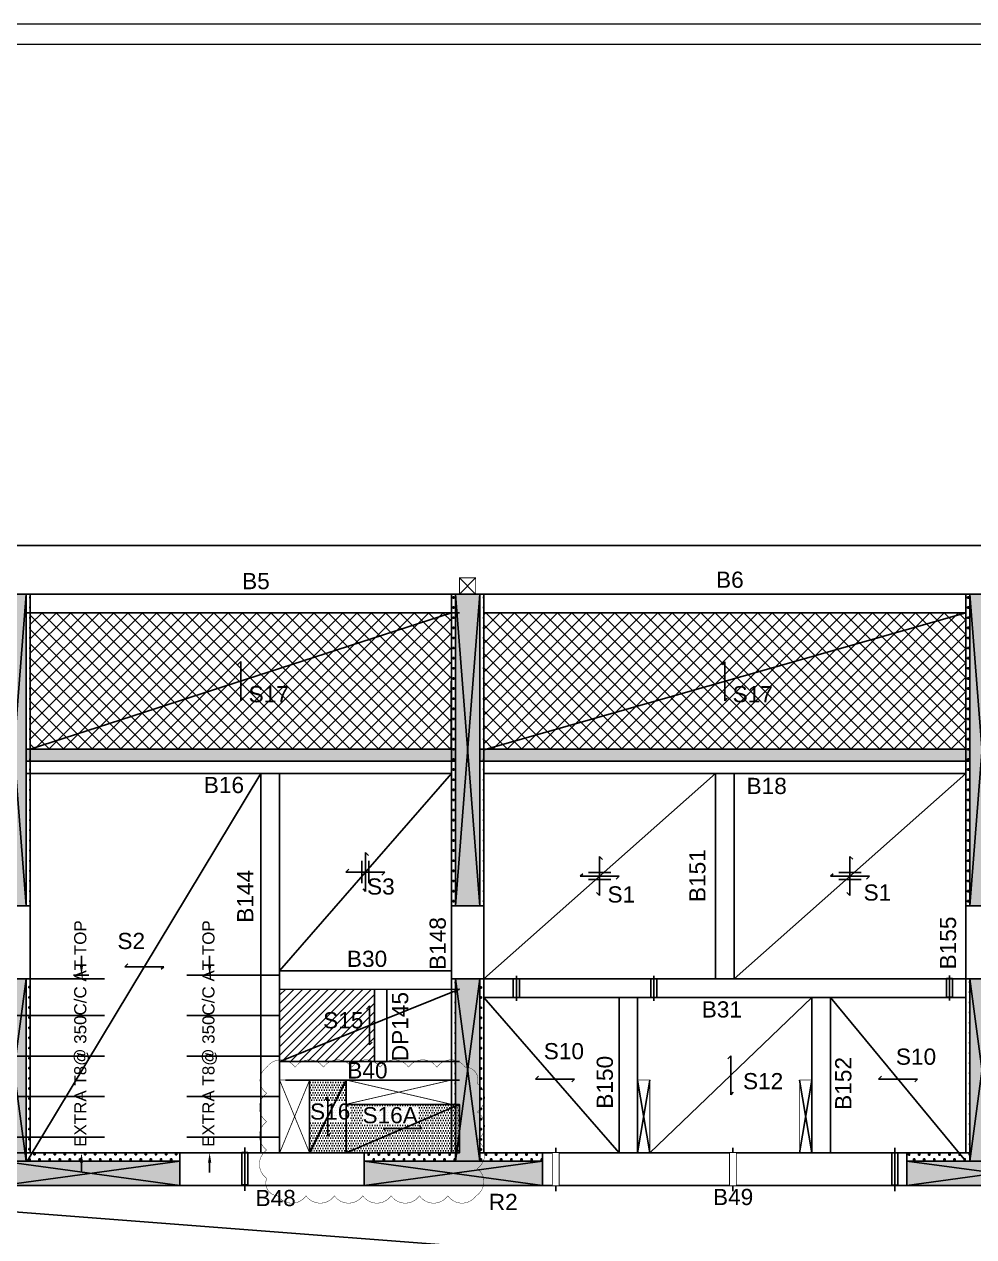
# Model space of a CAD drawing. Header units: metres. Extents: x 1798258 to 2151262, y -74142 to -14742.
# Drawn here: x 1823851 to 1835573, y -29711 to -14742 of the extents above; entities that cross this region are included whole.
import ezdxf
from ezdxf.enums import TextEntityAlignment as Align
from ezdxf.lldxf.tags import DXFTag

# ---------------------------------------------------------------- set-up
doc = ezdxf.new("R2010")
doc.units = ezdxf.units.M
doc.header["$MEASUREMENT"] = 0
doc.linetypes.add('ACAD_ISO02W100', pattern=[15, 12, -3])
for name, color, linetype in [('JW_  BAR', 221, 'Continuous'), ('JW_  BEAM', 4, 'Continuous'), ('JW_  BEAM NO', 21, 'Continuous'), ('JW_  COL', 221, 'Continuous'), ('JW_  COLFILL', 25, 'Continuous'), ('JW_  SLAB MARK', 3, 'Continuous'), ('JW_COLRED', 1, 'Continuous'), ('JW_CUTOUT', 31, 'ACAD_ISO02W100')]:
    doc.layers.add(name, color=color, linetype=linetype)
doc.layers.add('JW_  TEMPLATE', color=7, linetype='Continuous', lineweight=0)
doc.styles.add('ROMANS', font='arial.ttf')
doc.styles.add('SC-BBS1', font='SansSerif')
tags = doc.linetypes.add('HIDDEN', pattern=[0.375, 0.25, -0.125]).pattern_tags.tags
tags[6:7] = [DXFTag(74, 4), DXFTag(75, 0), DXFTag(340, '0'), DXFTag(46, 1.0), DXFTag(50, 0.0), DXFTag(44, 0.0), DXFTag(45, 0.0)]
tags[4:5] = [DXFTag(74, 4), DXFTag(75, 0), DXFTag(340, '0'), DXFTag(46, 1.0), DXFTag(50, 0.0), DXFTag(44, 0.0), DXFTag(45, 0.0)]
doc.dimstyles.new('100mm', dxfattribs={"dimscale": 100, "dimtxt": 1.5, "dimasz": 1.2, "dimexe": 1, "dimexo": 1, "dimgap": 0.09, "dimtad": 0, "dimdec": 0, "dimzin": 0, "dimdsep": 46, "dimtxsty": 'ROMANS', "dimcen": 0.09, "dimclrd": 8, "dimclre": 8, "dimclrt": 2, "dimadec": 0, "dimazin": 0, "dimtfac": 1, "dimtdec": 0, "dimtofl": 0, "dimtmove": 0, "dimatfit": 3, "dimfxl": 1, "dimtolj": 1, "dimtzin": 0, "dimarcsym": 0})
pattern_1 = [(0, (-1187600.44, 53118.75), (62.5, 62.5), [31.25, -93.75]), (90, (-1187584.814, 53103.12), (-62.5, 62.5), [31.25, -93.75])]
pattern_2 = [(0, (-1187650.856, 53116.09), (62.5, 62.5), [31.25, -93.75]), (90, (-1187635.23, 53100.47), (-62.5, 62.5), [31.25, -93.75])]
pattern_3 = [(0, (-1171300.855, 53118.75), (62.5, 62.5), [31.25, -93.75]), (90, (-1171285.23, 53103.12), (-62.5, 62.5), [31.25, -93.75])]

# ---------------------------------------------------------------- blocks, each defined once
blk = doc.blocks.new('sd1')
at = {"layer": 'JW_  SLAB MARK'}
for p, q in [((1.53, 10.54), (0, 12.23)), ((0, 12.23), (0, -12.23)), ((-12.23, 0), (-10.32, 1.89)), ((12.23, 0), (-12.23, 0)), ((-2.19, 6.99), (-2.19, -6.99)), ((2.3, 6.99), (2.3, -6.99)), ((10.54, -1.89), (12.23, 0)), ((0, -12.23), (-1.89, -10.32))]:
    blk.add_line(p, q, dxfattribs=at)
blk = doc.blocks.new('A$C388C335B')
at = {"layer": 'JW_  SLAB MARK'}
for p, q in [((-311, 0), (-262, 48)), ((311, 0), (-311, 0)), ((268, -39), (311, 0))]:
    blk.add_line(p, q, dxfattribs=at)
blk = doc.blocks.new('sd3')
at = {"layer": 'JW_  SLAB MARK', "xscale": 0.0393700787390117, "yscale": 0.0393700787390117, "zscale": 0.0393700787390117}
blk.add_blockref('A$C388C335B', (0, 0), dxfattribs=at)
blk = doc.blocks.new('00 JW_ COLUMN')
at = {"layer": 'JW_  COL'}
for p, q in [((0, 1), (1, 0)), ((0, 0), (1, 1))]:
    blk.add_line(p, q, dxfattribs=at)
at = {"layer": 'JW_  COL', "color": 221}
blk.add_lwpolyline([(0, 0), (1, 0), (1, 1), (0, 1)], close=True, dxfattribs=at)
at = {"layer": 'JW_  COLFILL'}
blk.add_trace([(1, 1), (0, 1), (1, 0), (0, 0)], dxfattribs=at)
blk = doc.blocks.new('zw$3C9F')
at = {"layer": 'JW_COLRED'}
h = blk.add_hatch(dxfattribs=at)
h.set_pattern_fill('CROSS', color=256, scale=250)
h.set_pattern_definition([(0, (-1176900.855, 53118.75), (62.5, 62.5), [31.25, -93.75]), (90, (-1176885.23, 53103.12), (-62.5, 62.5), [31.25, -93.75])])
edge = h.paths.add_edge_path()
edge.add_line((21250, 19005), (21300, 19005))
edge.add_line((21300, 19005), (21300, 15155))
edge.add_line((21300, 15155), (21250, 15155))
edge.add_line((21250, 15157), (21250, 19005))
h = blk.add_hatch(dxfattribs=at)
h.set_pattern_fill('CROSS', color=256, scale=250)
h.set_pattern_definition(pattern_3)
h.paths.add_polyline_path([(26550, 15157), (26500, 15157), (26500, 19005), (26550, 19005)])
h = blk.add_hatch(dxfattribs=at)
h.set_pattern_fill('CROSS', color=256, scale=250)
h.set_pattern_definition(pattern_3)
edge = h.paths.add_edge_path()
edge.add_line((26850, 19005), (26900, 19005))
edge.add_line((26900, 19005), (26900, 15155))
edge.add_line((26900, 15155), (26850, 15155))
edge.add_line((26850, 15157), (26850, 19005))
h = blk.add_hatch(dxfattribs=at)
h.set_pattern_fill('CROSS', color=256, scale=250)
h.set_pattern_definition([(0, (-1164950.855, 53118.75), (62.5, 62.5), [31.25, -93.75]), (90, (-1164935.23, 53103.12), (-62.5, 62.5), [31.25, -93.75])])
h.paths.add_polyline_path([(32900, 15157), (32850, 15157), (32850, 19005), (32900, 19005)])
h = blk.add_hatch(dxfattribs=at)
h.set_pattern_fill('CROSS', color=256, scale=250)
h.set_pattern_definition(pattern_1)
h.paths.add_polyline_path([(21251, 14257), (21300, 14257), (21300, 12105), (21251, 12105)])
h = blk.add_hatch(dxfattribs=at)
h.set_pattern_fill('CROSS', color=256, scale=250)
h.set_pattern_definition(pattern_2)
h.paths.add_polyline_path([(26550, 14257), (26500, 14257), (26500, 12107), (26550, 12107)])
h = blk.add_hatch(dxfattribs=at)
h.set_pattern_fill('CROSS', color=256, scale=250)
h.set_pattern_definition(pattern_2)
edge = h.paths.add_edge_path()
edge.add_line((26850, 12103), (26850, 14255))
edge.add_line((26850, 14255), (26900, 14255))
edge.add_line((26900, 14255), (26900, 12107))
edge.add_line((26900, 12107), (26850, 12107))
h = blk.add_hatch(dxfattribs=at)
h.set_pattern_fill('CROSS', color=256, scale=250)
h.set_pattern_definition([(0, (-1187550.55, 53118.8), (62.5, 62.5), [31.25, -93.75]), (90, (-1187534.924, 53103.174), (-62.5, 62.5), [31.25, -93.75])])
h.paths.add_polyline_path([(32900, 14257), (32850, 14257), (32850, 12107), (32900, 12107)])
h = blk.add_hatch(dxfattribs=at)
h.set_pattern_fill('CROSS', color=256, scale=250)
h.set_pattern_definition(pattern_1)
h.paths.add_polyline_path([(21251, 12105), (23150, 12105), (23150, 12005), (21251, 12005)])
h = blk.add_hatch(dxfattribs=at)
h.set_pattern_fill('CROSS', color=256, scale=250)
h.set_pattern_definition([(0, (-1188725.58, 53116.09), (62.5, 62.5), [31.25, -93.75]), (90, (-1188709.955, 53100.47), (-62.5, 62.5), [31.25, -93.75])])
edge = h.paths.add_edge_path()
edge.add_line((25425, 12007), (25425, 12107))
edge.add_line((25425, 12107), (26550, 12107))
edge.add_line((26550, 12107), (26550, 12007))
edge.add_line((26550, 12007), (25425, 12007))
h = blk.add_hatch(dxfattribs=at)
h.set_pattern_fill('CROSS', color=256, scale=250)
h.set_pattern_definition(pattern_2)
edge = h.paths.add_edge_path()
edge.add_line((26851, 12007), (26850, 12107))
edge.add_line((26850, 12107), (27625, 12107))
edge.add_line((27625, 12107), (27625, 12007))
edge.add_line((27625, 12007), (26850, 12007))
h = blk.add_hatch(dxfattribs=at)
h.set_pattern_fill('CROSS', color=256, scale=250, angle=180)
h.set_pattern_definition([(0, (-1185679.22, 53116.09), (62.5, 62.5), [31.25, -93.75]), (90, (-1185663.596, 53100.47), (-62.5, 62.5), [31.25, -93.75])])
edge = h.paths.add_edge_path()
edge.add_line((32900, 12007), (32900, 12107))
edge.add_line((32900, 12107), (32125, 12107))
edge.add_line((32125, 12107), (32125, 12007))
edge.add_line((32125, 12007), (32900, 12007))
for points, elevation in [([(21250, 19007), (21300, 19007), (21300, 15157), (21250, 15157)], 60086), ([(26550, 15157), (26500, 15157), (26500, 19007), (26550, 19007)], 60086), ([(26850, 19007), (26900, 19007), (26900, 15157), (26850, 15157)], 60086), ([(32900, 15157), (32850, 15157), (32850, 19007), (32900, 19007)], 60086), ([(21251, 14257), (21300, 14257), (21300, 12107), (21251, 12107)], 60086), ([(26550, 14257), (26500, 14257), (26500, 12107), (26550, 12107)], 60086), ([(26850, 14257), (26900, 14257), (26900, 12107), (26850, 12107)], 119241), ([(32900, 14257), (32850, 14257), (32850, 12107), (32900, 12107)], 185828), ([(21251, 12107), (23150, 12107), (23150, 12007), (21251, 12007)], 205657), ([(25425, 12107), (26550, 12107), (26550, 12007), (25425, 12007)], 60086), ([(26850, 12107), (27625, 12107), (27625, 12007), (26850, 12007)], 60086), ([(32900, 12107), (32125, 12107), (32125, 12007), (32900, 12007)], 60086)]:
    blk.add_lwpolyline(points, close=True, dxfattribs=dict(at, elevation=elevation))
at = {"yscale": 300, "zscale": 6186.143665168785}
for p, xscale in [((27625, 11707, 60086), -2200), ((32125, 11707, 60086), 2200)]:
    blk.add_blockref('00 JW_ COLUMN', p, dxfattribs=dict(at, xscale=xscale))
at = {"layer": 'JW_COLRED', "zscale": 300.717891342123, "rotation": 180}
for p, xscale, yscale in [((21250, 19007, 60086), 300, 3850), ((26850, 19007, 60086), 300, 3850), ((33200, 19007, 60086), 300, 3850), ((20951, 14257, 60086), -300, 2250), ((26550, 14257, 60086), -300, 2250), ((33200, 14257, 185828), 300, 2250)]:
    blk.add_blockref('00 JW_ COLUMN', p, dxfattribs=dict(at, xscale=xscale, yscale=yscale))
at = {"layer": 'JW_COLRED', "xscale": -2200, "yscale": 300, "zscale": 2199.967606666149}
blk.add_blockref('00 JW_ COLUMN', (23150, 11707, 60086), dxfattribs=at)
blk = doc.blocks.new('*D51')
at = {"color": 8, "lineweight": -2, "transparency": 16777216}
for p, q in [((1824558, -26362), (1824558, -26242)), ((1824650, -26482), (1824458, -26482)), ((1823698, -28677), (1824658, -28677)), ((1824558, -28797), (1824558, -28917))]:
    blk.add_line(p, q, dxfattribs=at)
at = {"color": 8, "linetype": 'Continuous', "transparency": 16777216}
for points in [[(1824538, -26362), (1824578, -26362), (1824558, -26482)], [(1824538, -28797), (1824578, -28797), (1824558, -28677)]]:
    blk.add_solid(points, dxfattribs=at)
at = {"layer": 'Defpoints', "color": 0, "linetype": 'Continuous', "transparency": 16777216}
for p in [(1824750, -26482), (1823598, -28677, 0), (1824558, -28677)]:
    blk.add_point(p, dxfattribs=at)
at = {"color": 2, "linetype": 'Continuous', "transparency": 16777216, "insert": (1824558, -27203), "char_height": 150, "attachment_point": 5, "rotation": 90, "style": 'ROMANS'}
blk.add_mtext('\\A1;EXTRA T8@ 350C/C AT TOP', dxfattribs=at)
blk = doc.blocks.new('*D52')
at = {"color": 8, "lineweight": -2, "transparency": 16777216}
for p, q in [((1826140, -26362), (1826140, -26242)), ((1826048, -26482), (1826240, -26482)), ((1827000, -28677), (1826040, -28677)), ((1826140, -28797), (1826140, -28917))]:
    blk.add_line(p, q, dxfattribs=at)
at = {"color": 8, "linetype": 'Continuous', "transparency": 16777216}
for points in [[(1826120, -26362), (1826160, -26362), (1826140, -26482)], [(1826120, -28797), (1826160, -28797), (1826140, -28677)]]:
    blk.add_solid(points, dxfattribs=at)
at = {"layer": 'Defpoints', "color": 0, "linetype": 'Continuous', "transparency": 16777216}
for p in [(1825948, -26482), (1826140, -28677), (1827100, -28677, 0)]:
    blk.add_point(p, dxfattribs=at)
at = {"color": 2, "linetype": 'Continuous', "transparency": 16777216, "insert": (1826140, -27203), "char_height": 150, "attachment_point": 5, "rotation": 90, "style": 'ROMANS'}
blk.add_mtext('\\A1;EXTRA T8@ 350C/C AT TOP', dxfattribs=at)
blk = doc.blocks.new('HG')
at = {"layer": 'JW_CUTOUT', "linetype": 'Continuous', "ltscale": 50}
for p, q in [((1829424, 478423, 116860), (1829224, 478223, 116860)), ((1829224, 478423, 116860), (1829424, 478223, 116860)), ((1831574, 471323, 116860), (1831424, 472223, 116860)), ((1831573, 472223, 116860), (1831424, 471323, 116860)), ((1833574, 471323, 116860), (1833424, 472223, 116860)), ((1833573, 472223, 116860), (1833424, 471323, 116860))]:
    blk.add_line(p, q, dxfattribs=at)
at = {"layer": 'JW_CUTOUT', "linetype": 'Continuous', "ltscale": 50, "const_width": 10, "elevation": 116860}
for points in [[(1829424, 478223), (1829424, 478423), (1829224, 478423), (1829224, 478223)], [(1827004, 472223), (1827374, 472223), (1827374, 471323), (1827004, 471323)], [(1827824, 472224), (1829124, 472224), (1829124, 471924), (1827824, 471924)], [(1831424, 472223), (1831424, 471323), (1831574, 471323), (1831574, 472223)], [(1833424, 472223), (1833424, 471323), (1833574, 471323), (1833574, 472223)]]:
    blk.add_lwpolyline(points, close=True, dxfattribs=at)
for points in [[(1827374, 471323), (1827004, 472223)], [(1827374, 472223), (1827004, 471323)], [(1829124, 471924), (1827824, 472224)], [(1827824, 471924), (1829124, 472223)]]:
    blk.add_lwpolyline(points, dxfattribs=at)
blk = doc.blocks.new('*E59')
at = {"linetype": 'ByBlock'}
blk.add_wipeout([(-1, 0.5), (0, 0.5), (0, -0.5), (-1, -0.5)], dxfattribs=at)
blk = doc.blocks.new('*E60')
at = {"linetype": 'ByBlock'}
blk.add_wipeout([(-1, 0.5), (0, 0.5), (0, -0.5), (-1, -0.5)], dxfattribs=at)
blk = doc.blocks.new('HDRG')
at = {"layer": 'JW_CUTOUT', "linetype": 'Continuous', "ltscale": 50}
for p, q in [((1329927, -26799, 102511), (1329927, -26490, 102511)), ((1331625, -26799, 102511), (1331625, -26490, 102511)), ((1335275, -26795, 242603), (1335275, -26487, 242603)), ((1329889, -26527, 102511), (1329889, -26757, 102511)), ((1329964, -26527, 102511), (1329889, -26527, 102511)), ((1329964, -26757, 102511), (1329964, -26527, 102511)), ((1331587, -26527, 102511), (1331587, -26757, 102511)), ((1331662, -26527, 102511), (1331587, -26527, 102511)), ((1331662, -26757, 102511), (1331662, -26527, 102511)), ((1335237, -26523, 242603), (1335237, -26753, 242603)), ((1335312, -26523, 242603), (1335237, -26523, 242603)), ((1335312, -26753, 242603), (1335312, -26523, 242603)), ((1329889, -26757, 102511), (1329964, -26757, 102511)), ((1331587, -26757, 102511), (1331662, -26757, 102511)), ((1335237, -26753, 242603), (1335312, -26753, 242603)), ((1326537, -28671, 116860), (1326537, -29071, 116860)), ((1326612, -28671, 116860), (1326537, -28671, 116860)), ((1326575, -29145, 116860), (1326575, -28608, 116860)), ((1326612, -29071, 116860), (1326612, -28671, 116860)), ((1330375, -28676, 116860), (1330375, -29076, 116860)), ((1330450, -28676, 116860), (1330375, -28676, 116860)), ((1330412, -29150, 116860), (1330412, -28614, 116860)), ((1330450, -29076, 116860), (1330450, -28676, 116860)), ((1332562, -28676, 116860), (1332562, -29076, 116860)), ((1332637, -28676, 116860), (1332562, -28676, 116860)), ((1332600, -29150, 116860), (1332600, -28614, 116860)), ((1332637, -29076, 116860), (1332637, -28676, 116860)), ((1334562, -28676, 116860), (1334562, -29076, 116860)), ((1334637, -28676, 116860), (1334562, -28676, 116860)), ((1334600, -29150, 116860), (1334600, -28614, 116860)), ((1334637, -29076, 116860), (1334637, -28676, 116860)), ((1326537, -29071, 116860), (1326612, -29071, 116860)), ((1330375, -29076, 116860), (1330450, -29076, 116860)), ((1332562, -29076, 116860), (1332637, -29076, 116860)), ((1334562, -29076, 116860), (1334637, -29076, 116860))]:
    blk.add_line(p, q, dxfattribs=at)
at = {"layer": 'JW_CUTOUT', "linetype": 'Continuous', "ltscale": 50, "xscale": 399.9999999999998, "yscale": 75, "zscale": 0.9999904595749681, "rotation": 270}
for name, p in [('*E59', (1330412, -29076, 116860)), ('*E60', (1332600, -29076, 116860))]:
    blk.add_blockref(name, p, dxfattribs=at)

msp = doc.modelspace()

# ---------------------------------------------------------------- hatches: boundary and pattern name
h = msp.add_hatch()
h.set_pattern_fill('DOTS', color=8, scale=500)
h.set_pattern_definition([(0, (1827524.02, -28776.926), (15.625, 31.25), [0, -31.25])])
edge = h.paths.add_edge_path()
edge.add_line((1827374.4, -28676.9), (1827374.4, -27776.9))
edge.add_line((1827374.4, -27776.9), (1827824, -27776.9))
edge.add_line((1827824, -27776.9), (1827824, -28076.9))
edge.add_line((1827824, -28076.9), (1829223.4, -28077.2))
edge.add_line((1829223.4, -28077.2), (1829223.4, -28676.9))
edge.add_line((1829223.4, -28676.9), (1827374.4, -28676.9))
at = {"layer": 'JW_  BEAM'}
h = msp.add_hatch(dxfattribs=at)
h.set_pattern_fill('ANSI37', color=8, scale=1000, angle=270)
h.paths.add_polyline_path([(1829123.6, -23691.4), (1829124.4, -22006.9), (1823924.4, -22006.9), (1823923.6, -23691.4)])
h = msp.add_hatch(dxfattribs=at)
h.set_pattern_fill('ANSI37', color=8, scale=1000, angle=270)
h.paths.add_polyline_path([(1829524, -23691.4), (1829524, -22009.1), (1835474, -22009.1), (1835474, -23691.4)])
h = msp.add_hatch(dxfattribs=at)
h.set_pattern_fill('ANSI31', color=8, scale=600)
h.set_pattern_definition([(45, (1223267.7, -309720.18), (-53.033009, 53.033009), [])])
h.paths.add_polyline_path([(1827004.8, -26656.9), (1828176, -26656.9), (1828176, -27548.7), (1827004.8, -27548.7)])

# ---------------------------------------------------------------- linework, layer by layer
at = {"color": 8, "elevation": 116860.2}
msp.add_lwpolyline([(1827374.4, -28676.9), (1827374.4, -27776.9), (1827824, -27776.9), (1827824, -28076.9), (1829223.4, -28077.2), (1829223.4, -28676.9), (1827374.4, -28676.9)], dxfattribs=at)
at = {"layer": 'JW_  BAR', "linetype": 'Continuous', "lineweight": -2}
for p, q in [((1825857.5, -26481.8, 116860.2), (1827004, -26481.8, 116860.2)), ((1824840.5, -26526.9, 116860.2), (1823290.6, -26526.9, 116860.2)), ((1824840.5, -26981.8, 116860.2), (1823274.2, -26981.8, 116860.2)), ((1825857.5, -26981.8, 116860.2), (1827004, -26981.8, 116860.2)), ((1824840.5, -27481.8, 116860.2), (1823274.2, -27481.8, 116860.2)), ((1825857.5, -27481.8, 116860.2), (1827004, -27481.8, 116860.2)), ((1824840.5, -27981.8, 116860.2), (1823573.8, -27981.8, 116860.2)), ((1825857.5, -27981.8, 116860.2), (1827004, -27981.8, 116860.2)), ((1824840.5, -28481.8, 116860.2), (1823573.8, -28481.8, 116860.2)), ((1825857.5, -28481.8, 116860.2), (1827004, -28481.8, 116860.2))]:
    msp.add_line(p, q, dxfattribs=at)
at = {"layer": 'JW_  BEAM'}
for p, q in [((1829224, -21776.9, 116860.2), (1823875.8, -21776.9, 116860.2)), ((1829526.2, -21776.9, 116860.2), (1835474, -21776.9, 116860.2)), ((1829224, -22006.9, 116860.2), (1823875.8, -22006.9, 116860.2)), ((1829526.2, -22006.9, 116860.2), (1835474, -22006.9, 116860.2)), ((1826774, -28676.9, 186973.9), (1826774, -23991.4, 137721)), ((1827004, -28676.9, 186973.9), (1827004, -23991.4, 137721)), ((1832383.9, -23991.4, 116860.2), (1832384, -26527.2, 116860.2)), ((1832614, -26527.2, 116860.2), (1832614.1, -23991.4, 116860.2)), ((1827004.7, -26426.9, 116860.2), (1829124, -26426.8, 116860.2)), ((1827004.8, -26656.9, 116860.2), (1829224, -26656.8, 116860.2)), ((1831194, -28676.9, 116860.2), (1831194, -26757.2, 116860.2)), ((1831424, -28676.9, 116860.2), (1831424, -26757.2, 116860.2)), ((1833574, -28676.9, 116860.2), (1833574, -26757.2, 116860.2)), ((1833804, -28676.9, 116860.2), (1833804, -26757.2, 116860.2)), ((1827005.1, -27548.7), (1829224.3, -27546.9)), ((1827074.8, -27776.9, 116860.2), (1829224, -27776.9, 116860.2))]:
    msp.add_line(p, q, dxfattribs=at)
at = {"layer": 'JW_  BEAM', "ltscale": 500}
for p, q in [((1823875.1, -23691.4, 116853.5), (1829124, -23691.4, 116853.5)), ((1835474, -23691.4, 116860.2), (1829524, -23691.4, 116860.2)), ((1823875.1, -23991.4, 116860.2), (1829124, -23991.4, 116860.2)), ((1835474, -23991.4, 116860.2), (1829524, -23991.4, 116860.2))]:
    msp.add_line(p, q, dxfattribs=at)
at = {"layer": 'JW_  BEAM', "linetype": 'HIDDEN', "ltscale": 500}
for p, q in [((1828176, -27547, 116860.2), (1828176, -26656.9, 116860.2)), ((1828326, -27547, 116860.2), (1828326, -26656.9, 116860.2))]:
    msp.add_line(p, q, dxfattribs=at)
at = {"layer": 'JW_  BEAM', "elevation": 116860.2}
msp.add_lwpolyline([(1802624, -27576.9), (1802024, -27576.9), (1802024, -21176.9), (1861574, -21176.9), (1861574, -28776.9)], dxfattribs=at)
at = {"layer": 'JW_  BEAM', "color": 8, "elevation": 116866.8}
msp.add_lwpolyline([(1829123.4, -23691.4), (1829124.7, -22006.9), (1823875.8, -22006.9), (1823874.5, -23691.4)], close=True, dxfattribs=at)
at = {"layer": 'JW_  BEAM'}
for points, elevation in [([(1823924, -26526.9), (1823524, -26527), (1823524, -25627), (1823924, -25626.9)], 116860.2), ([(1829524, -26526.9), (1829124, -26527), (1829124, -25627), (1829524, -25626.9)], 116860.2), ([(1835874, -26526.9), (1835474, -26527), (1835474, -25627), (1835874, -25626.9)], 116860.2), ([(1829524, -26527.2), (1835474.3, -26527.2), (1835474.3, -26757.2), (1829524, -26757.2)], 116860.2), ([(1825774, -28676.9), (1828049, -28677.1), (1828049, -29076.9), (1825774, -29076.8)], 46746.4), ([(1830249, -29077), (1834749, -29077), (1834749, -28676.9), (1830249, -28676.9)], 116860.2)]:
    msp.add_lwpolyline(points, close=True, dxfattribs=dict(at, elevation=elevation))
at = {"layer": 'JW_  SLAB MARK'}
for p, q in [((1823924, -23691.4, 116860.2), (1829124, -22006.9, 116866.8)), ((1829524, -23701.9, 116860.2), (1835474, -22006.9, 116860.2)), ((1823887.2, -28776.8, 46738.4), (1826774, -23991.4, 116860.2)), ((1827004, -26426.9, 116860.2), (1829124, -23991.4, 116860.2)), ((1829523.8, -26527.9, 116860.2), (1832383.9, -23991.4, 116860.2)), ((1832614, -26527.2, 116860.2), (1835474, -23991.4, 116860.2)), ((1827005.1, -27548.7, 116868.2), (1829224.1, -26656.8, 116860.2)), ((1829524, -26756.9, 116860.2), (1831194, -28676.9, 116860.2)), ((1831574, -28676.9, 116860.2), (1833574, -26757.2, 116860.2)), ((1833804, -26757.2, 116860.2), (1835474, -28776.9, 116860.2)), ((1827824, -27776.9, 116860.2), (1827374.4, -28676.9, 186973.9)), ((1827824, -28076.9, 116860.2), (1827824, -28676.9, 116860.2)), ((1827824, -28676.9, 116860.2), (1829224, -28076.9, 116860.2)), ((1845549.5, -31076.9, 46746.4), (1819472.6, -29076.9, 97916.7))]:
    msp.add_line(p, q, dxfattribs=at)
at = {"layer": 'JW_  TEMPLATE'}
for points in [[(1798257.9, -14742.3), (1798257.9, -74142.3), (1882357.9, -74142.3), (1882357.9, -14742.3)], [(1798507.9, -14992.3), (1798507.9, -73892.3), (1882107.9, -73892.3), (1882107.9, -14992.3)]]:
    msp.add_lwpolyline(points, close=True, dxfattribs=at)

# ---------------------------------------------------------------- block references
for name, p in [('HG', (0, -500000)), ('zw$3C9F', (1802624, -40784.3, 56774.6))]:
    msp.add_blockref(name, p)
at = {"layer": 'JW_  SLAB MARK', "xscale": -19.68503937008789, "yscale": 19.68503937008789, "zscale": 19.68503937008789}
for p, rotation in [((1826524, -22849.2, 116863.5), 89.99999999999993), ((1832499, -22854.4, 116860.2), 89.99999999999993), ((1828114.6, -27102.8, 116864.2), 89.99999999999991), ((1832574, -27717.1, 116860.2), 89.99999999999993), ((1827599.2, -28226.9, 151917), 270)]:
    msp.add_blockref('sd3', p, dxfattribs=dict(at, rotation=rotation))
at = {"layer": 'JW_  SLAB MARK', "color": 0, "xscale": 19.68503937008789, "yscale": 19.68503937008789, "zscale": 19.68503937008789}
for p, rotation in [((1828064, -25209.2, 116860.2), 180), ((1830953.9, -25259.7, 116860.2), 89.99999999999999), ((1834044, -25259.3, 116860.2), 89.99999999999999)]:
    msp.add_blockref('sd1', p, dxfattribs=dict(at, rotation=rotation))
at = {"layer": 'JW_  SLAB MARK', "yscale": 19.68503937008789, "zscale": 19.68503937008789}
for p, xscale in [((1825333.4, -26379.5, 81866.6), 19.68503937008789), ((1830402.5, -27766.9, 81798.6), 19.68503937008789), ((1834639, -27767.1, 116860.2), 19.68503937008789), ((1828524, -28376.9, 116860.2), -19.68503937008789)]:
    msp.add_blockref('sd3', p, dxfattribs=dict(at, xscale=xscale))

# ---------------------------------------------------------------- texts
at = {"layer": 'JW_  BEAM NO', "style": 'SC-BBS1'}
for s, p in [('B5', (1826711.6, -21777, 116860.2)), ('B6', (1832562.2, -21759.9, 116860.2)), ('S17', (1826869.7, -23173.1, 116863.5)), ('S17', (1832844.7, -23173.1, 116860.2)), ('B16', (1826316.4, -24293.9, 97576)), ('B18', (1833016.9, -24305.7, 116860.2)), ('S3', (1828254.2, -25547.2, 91267)), ('S1', (1831222.6, -25645.3, 23375.5)), ('S1', (1834383.8, -25621.4, 21143.8)), ('S2', (1825172.1, -26219.6, 67.3)), ('B30', (1828083.2, -26439.8, 116860.2)), ('S15', (1827789.5, -27198.6)), ('B31', (1832463.5, -27064.9, 116860.2)), ('S10', (1830513, -27580.1)), ('S10', (1834860.5, -27648.1)), ('B40', (1828088.1, -27817.7, 116860.2)), ('S12', (1832973, -27950.3, 71810.8)), ('B48', (1826955, -29392.8, 116860.2)), ('B49', (1832602.5, -29380.1, 116860.2))]:
    msp.add_text(s, height=200, dxfattribs=at).set_placement(p, align=Align.BOTTOM_CENTER)
for s, p in [('B151', (1832321.3, -25253.3, 116860.2)), ('B144', (1826739, -25508.4, 116860.2)), ('B148', (1829115.1, -26091.1, 116860.2)), ('B155', (1835414.7, -26084.7, 116860.2)), ('DP145', (1828651.6, -27116.7, 116860.2)), ('B150', (1831178.3, -27804.3, 116860.2)), ('B152', (1834122.3, -27818.6, 116860.2))]:
    msp.add_text(s, height=200, rotation=90, dxfattribs=at).set_placement(p, align=Align.BOTTOM_CENTER)

# ---------------------------------------------------------------- dimensions: what is measured, and where the dimension line sits
at = {"linetype": 'Continuous'}
for base, p1, p2, picture, middle in [((1824558.2, -28676.9, 116860.2), (1824750, -26481.8, 116860.2), (1823597.6, -28676.9, 116860.2), '*D51', (1824558.2, -27203.2, 116860.2)), ((1826139.8, -28676.9, 116860.2), (1825948.1, -26481.8, 116860.2), (1827100.5, -28676.9, 116860.2), '*D52', (1826139.8, -27203.2, 116860.2))]:
    dim = msp.add_linear_dim(base=base, p1=p1, p2=p2, angle=90, text='EXTRA T8@ 350C/C AT TOP', dimstyle='100mm', override={"dimfxl": 0.18, "dimarcsym": 2}, dxfattribs=at)
    dim.commit()
    dim.dimension.update_dxf_attribs({"geometry": picture, "text_midpoint": middle, "dimtype": 160})

# ---------------------------------------------------------------- next in the draw order: block references
msp.add_blockref('HDRG', (500000, 0))

# ---------------------------------------------------------------- next in the draw order: hatches: boundary and pattern name
at = {"layer": 'JW_  BAR'}
h = msp.add_hatch(dxfattribs=at)
h.set_pattern_fill('HONEY', color=3, scale=350)
h.set_pattern_definition([(0, (13899.266, 0.014), (65.625, 37.8886114), [43.75, -87.5]), (120, (13899.266, 0.014), (-65.625, 37.8886114), [43.75, -87.5]), (60, (13899.266, 0.014), (1e-14, 75.7772228), [-87.5, 43.75])])
h.paths.add_polyline_path([(1823875.1, -23691), (1829173.7, -23691), (1829173.7, -23841), (1823875.1, -23841)])
h = msp.add_hatch(dxfattribs=at)
h.set_pattern_fill('HONEY', color=3, scale=350)
h.set_pattern_definition([(0, (19497.81, 0), (65.625, 37.8886114), [43.75, -87.5]), (120, (19497.81, 0), (-65.625, 37.8886114), [43.75, -87.5]), (60, (19497.81, 0), (1e-14, 75.7772228), [-87.5, 43.75])])
h.paths.add_polyline_path([(1829473.7, -23691), (1835523.7, -23691), (1835523.7, -23841.1), (1829473.7, -23841.1)])

# ---------------------------------------------------------------- next in the draw order: linework, layer by layer
at = {"color": 6, "const_width": 5, "elevation": 0}
msp.add_lwpolyline([(1826845.4, -27618.4, -0.5205671), (1827195.4, -27618.4, -0.5205671), (1827545.4, -27618.4, -0.5205671), (1827895.4, -27618.4, -0.5205671), (1828245.4, -27618.4, -0.5205671), (1828595.4, -27618.4, -0.5205671), (1828945.4, -27618.4, -0.5205671), (1829295.4, -27618.4, -0.5205671), (1829444.4, -27819.4, -0.5205671), (1829444.4, -28169.4, -0.5205671), (1829444.4, -28519.4, -0.5205671), (1829444.4, -28869.4, -0.5205671), (1829430.4, -29205.4, -0.5205671), (1829080.4, -29205.4, -0.5205671), (1828730.4, -29205.4, -0.5205671), (1828380.4, -29205.4, -0.5205671), (1828030.4, -29205.4, -0.5205671), (1827680.4, -29205.4, -0.5205671), (1827330.4, -29205.4, -0.5205671), (1826980.4, -29205.4, -0.5205671), (1826845.4, -28990.4, -0.5205671), (1826845.4, -28640.4, -0.5205671), (1826845.4, -28290.4, -0.5205671), (1826845.4, -27940.4, -0.5205671)], format="xyb", close=True, dxfattribs=at)
at = {"layer": 'JW_  BAR', "color": 3}
for points, elevation in [([(1823875.1, -23691), (1829173.7, -23691), (1829173.7, -23841), (1823875.1, -23841)], 116853.5), ([(1829473.7, -23691), (1835523.7, -23691), (1835523.7, -23841.1), (1829473.7, -23841.1)], 116860.2)]:
    msp.add_lwpolyline(points, close=True, dxfattribs=dict(at, elevation=elevation))

# ---------------------------------------------------------------- next in the draw order: texts
at = {"layer": 'JW_  BEAM NO', "style": 'SC-BBS1'}
for s, p in [('S16', (1827628.1, -28325.2, -3.8)), ('S16A', (1828369, -28370.6))]:
    msp.add_text(s, height=200, dxfattribs=at).set_placement(p, align=Align.BOTTOM_CENTER)
at = {"layer": 'JW_  BEAM NO', "color": 6, "style": 'SC-BBS1'}
msp.add_text('R2', height=200, dxfattribs=at).set_placement((1829764.4, -29441.4, 0), align=Align.BOTTOM_CENTER)

doc.saveas('drawing.dxf')
